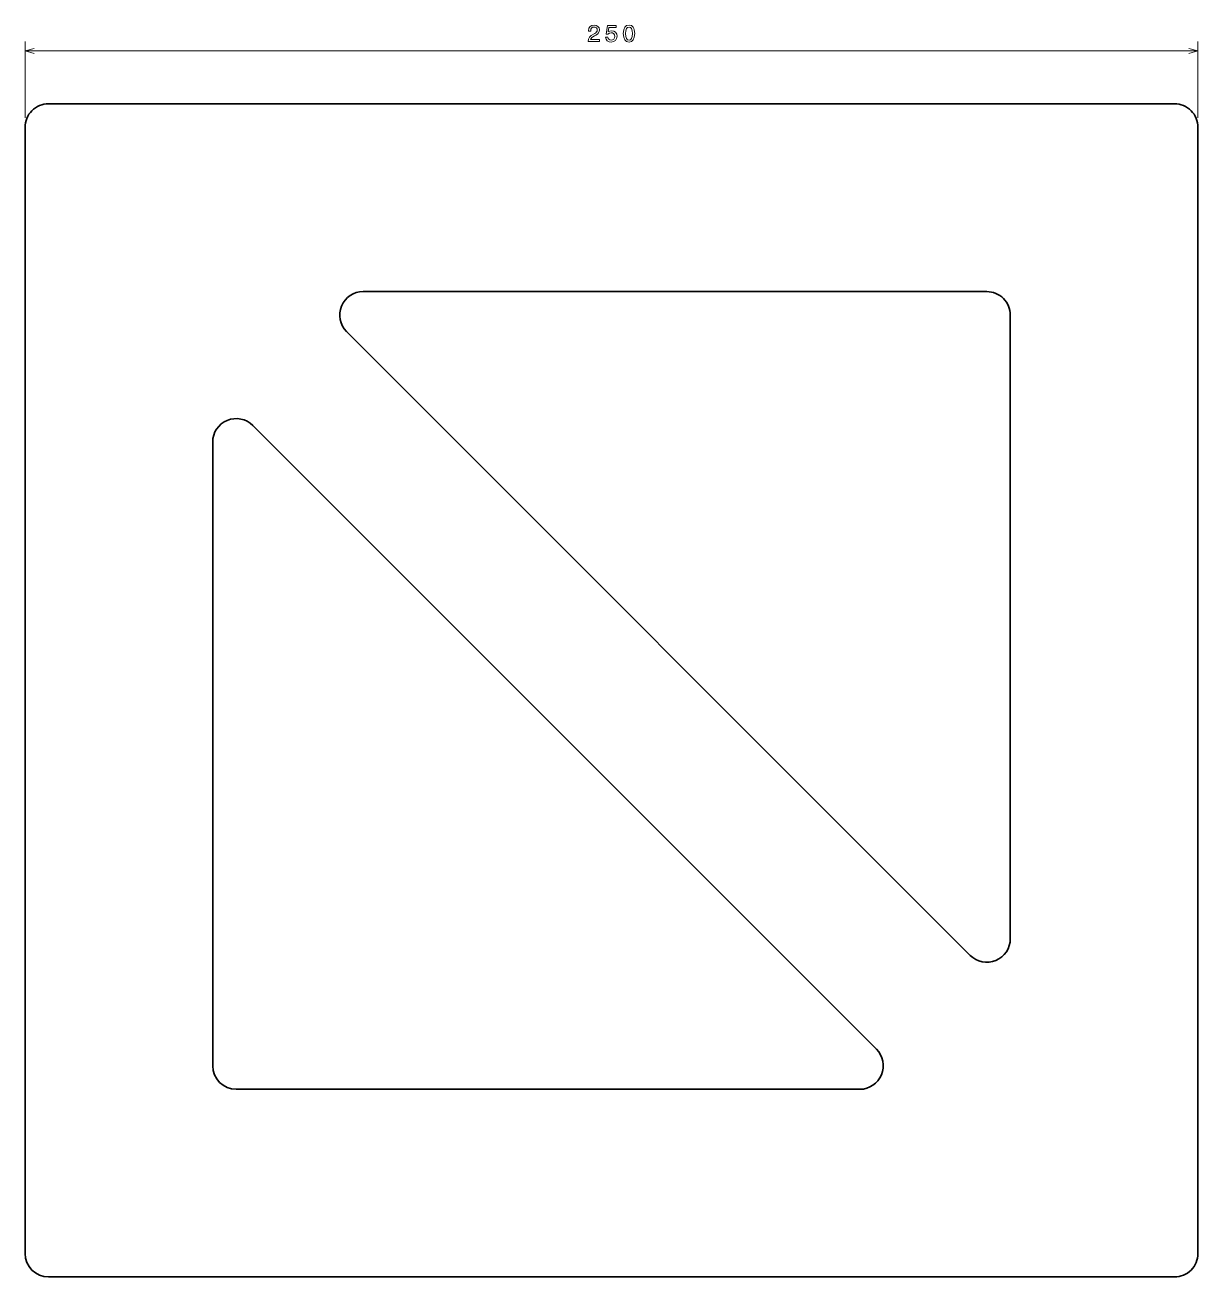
# Model space of a CAD drawing. Extents: x 43 to 293, y 10 to 277.
import ezdxf

# ---------------------------------------------------------------- set-up
doc = ezdxf.new("R2010")
doc.units = 0

msp = doc.modelspace()

# ---------------------------------------------------------------- linework, layer by layer
at = {"color": 7, "lineweight": 13, "ltscale": 0.406908}
for p, q in [((42.774017, 257.151794), (42.774017, 273.428101)), ((292.774017, 257.151794), (292.774017, 273.428101))]:
    msp.add_line(p, q, dxfattribs=at)
at = {"color": 7, "lineweight": 13}
msp.add_line((42.774017, 271.428101), (292.774017, 271.428101), dxfattribs=at)
at = {"color": 7, "lineweight": 35}
for p, q in [((287.774017, 260.151794), (47.774017, 260.151794)), ((42.774017, 15.151794), (42.774017, 255.151794)), ((292.774017, 255.151794), (292.774017, 15.151794)), ((114.845085, 220.151794), (247.774017, 220.151794)), ((252.774017, 215.151794), (252.774017, 82.222862)), ((244.23848, 78.687332), (111.309555, 211.616257)), ((91.309555, 191.616257), (224.23848, 58.687332)), ((82.774017, 55.151794), (82.774017, 188.080719)), ((220.702942, 50.151794), (87.774017, 50.151794)), ((47.774017, 10.151794), (287.774017, 10.151794))]:
    msp.add_line(p, q, dxfattribs=at)
at = {"color": 7, "lineweight": 13}
for points in [[(162.807449, 273.428101), (165.213074, 273.428101), (165.213074, 273.861816), (163.311768, 273.861816), (163.417679, 274.098816), (163.599228, 274.295532), (164.159027, 274.653595), (164.456589, 274.804871), (164.789429, 275.021729), (165.026474, 275.273926), (165.162628, 275.571472), (165.213074, 275.909363), (165.127335, 276.332977), (164.890305, 276.665833), (164.527191, 276.877655), (164.058167, 276.953308), (163.57402, 276.867554), (163.205856, 276.630554), (162.968826, 276.252289), (162.888138, 275.752991), (162.888138, 275.682404), (163.347076, 275.682404), (163.347076, 275.722748), (163.392456, 276.065674), (163.528625, 276.317871), (163.745483, 276.479248), (164.032944, 276.534729), (164.325455, 276.484283), (164.542313, 276.358215), (164.683533, 276.161499), (164.733963, 275.914398), (164.698654, 275.682404), (164.602829, 275.485718), (164.441452, 275.31427), (164.219543, 275.162964), (163.921997, 275.001587), (163.427765, 274.688904), (163.079788, 274.356018), (162.873016, 273.952576), (162.807449, 273.443237)], [(166.5233, 274.340912), (166.634247, 273.927368), (166.881363, 273.604614), (167.244476, 273.402863), (167.70845, 273.327209), (168.217819, 273.417999), (168.616241, 273.6651), (168.868393, 274.058472), (168.964218, 274.562805), (168.878479, 275.03183), (168.636414, 275.399994), (168.258163, 275.637024), (167.768982, 275.722748), (167.390732, 275.662231), (167.098221, 275.495789), (167.239441, 276.438904), (168.772583, 276.438904), (168.772583, 276.852417), (166.901535, 276.852417), (166.624161, 274.996521), (167.027618, 274.996521), (167.320129, 275.233582), (167.693329, 275.319275), (168.016098, 275.263824), (168.263214, 275.102417), (168.419556, 274.855316), (168.475021, 274.537598), (168.419556, 274.219879), (168.258163, 273.972748), (168.011047, 273.816406), (167.693329, 273.760925), (167.426041, 273.796234), (167.219269, 273.912231), (167.067963, 274.093811), (166.992325, 274.340912)], [(170.294617, 275.137756), (170.37027, 274.345947), (170.6073, 273.781128), (170.98555, 273.438171), (171.51004, 273.327209), (172.029495, 273.438171), (172.40773, 273.781128), (172.639725, 274.345947), (172.720413, 275.137756), (172.639725, 275.9245), (172.5439, 276.237183), (172.40773, 276.494385), (172.029495, 276.837311), (171.51004, 276.953308), (170.98555, 276.837311), (170.6073, 276.489319), (170.37027, 275.9245)], [(170.778778, 275.137756), (170.819122, 275.747986), (170.945206, 276.186737), (171.17215, 276.443939), (171.51004, 276.534729), (171.842896, 276.443939), (172.069839, 276.186737), (172.195923, 275.747986), (172.236267, 275.137756), (172.195923, 274.522461), (172.069839, 274.08371), (171.842896, 273.826508), (171.51004, 273.740784), (171.17215, 273.826508), (170.945206, 274.08371), (170.819122, 274.522461)]]:
    msp.add_lwpolyline(points, close=True, dxfattribs=at)
for points in [[(44.705872, 271.94574), (42.774017, 271.428101), (44.705872, 270.910461)], [(290.842163, 270.910461), (292.774017, 271.428101), (290.842163, 271.94574)]]:
    msp.add_lwpolyline(points, dxfattribs=at)
at = {"color": 7, "lineweight": 35}
for centre, start, end in [((47.774017, 255.151794), 90.000003, 180.000005), ((287.774017, 255.151794), 0, 90.000003), ((114.845085, 215.151794), 90.000003, 225), ((247.774017, 215.151794), 0, 90.000003), ((87.774017, 188.080719), 45.000001, 180.000005), ((247.774017, 82.222862), 225, 360), ((220.702942, 55.151794), 269.999997, 45.000001), ((87.774017, 55.151794), 180.000005, 269.999997), ((47.774017, 15.151794), 180.000005, 269.999997), ((287.774017, 15.151794), 269.999997, 0)]:
    msp.add_arc(centre, 5, start, end, dxfattribs=at)

doc.saveas('drawing.dxf')
